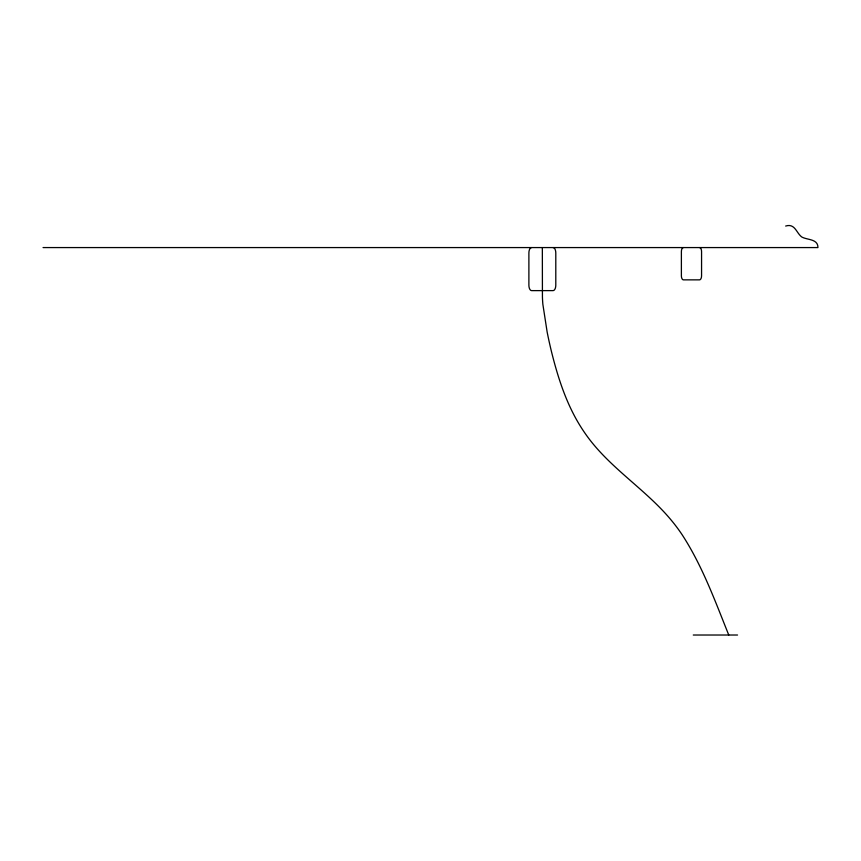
<?xml version="1.0" encoding="UTF-8"?>
<svg xmlns="http://www.w3.org/2000/svg" width="861" height="861" viewBox="0 0 861 861"><rect width="100%" height="100%" fill="white"/><g stroke="black" fill="none" stroke-linecap="round" stroke-linejoin="round"><path stroke-width="1.29" d="M785.662 226.045C795.144 223.064 796.317 233.202 801.935 237.098C807.5 240.079 818.047 238.841 817.95 247.57L43.05 247.57M693.277 635.02L737.543 635.02M728.761 635.02C714.974 600.774 702.264 565.602 681.987 534.509A176.064 152.472 90 0 0 671.44 520.41C645.556 489.08 609.265 467.824 585.781 434.331A168.853 146.23 -90 0 1 575.772 418.328C564.472 397.76 557.379 375.202 551.697 352.526A406.79 352.289 -90 0 1 547.155 332.088L542.86 304.288A113.448 98.251 90 0 1 542.43 297.056L542.344 247.57M531.581 247.57A5.381 2.691 -90 0 0 528.891 252.951L528.891 285.239A5.381 2.691 -90 0 0 531.581 290.62L553.106 290.62A5.381 2.691 -90 0 0 555.797 285.239L555.797 252.951A5.381 2.691 -90 0 0 553.106 247.57M683.408 247.57A4.036 2.023 -90 0 0 681.385 251.606L681.385 275.821A4.036 2.023 -90 0 0 683.408 279.857L699.552 279.857A4.036 2.023 -90 0 0 701.564 275.821L701.564 251.606A4.036 2.023 -90 0 0 699.552 247.57"/></g></svg>
